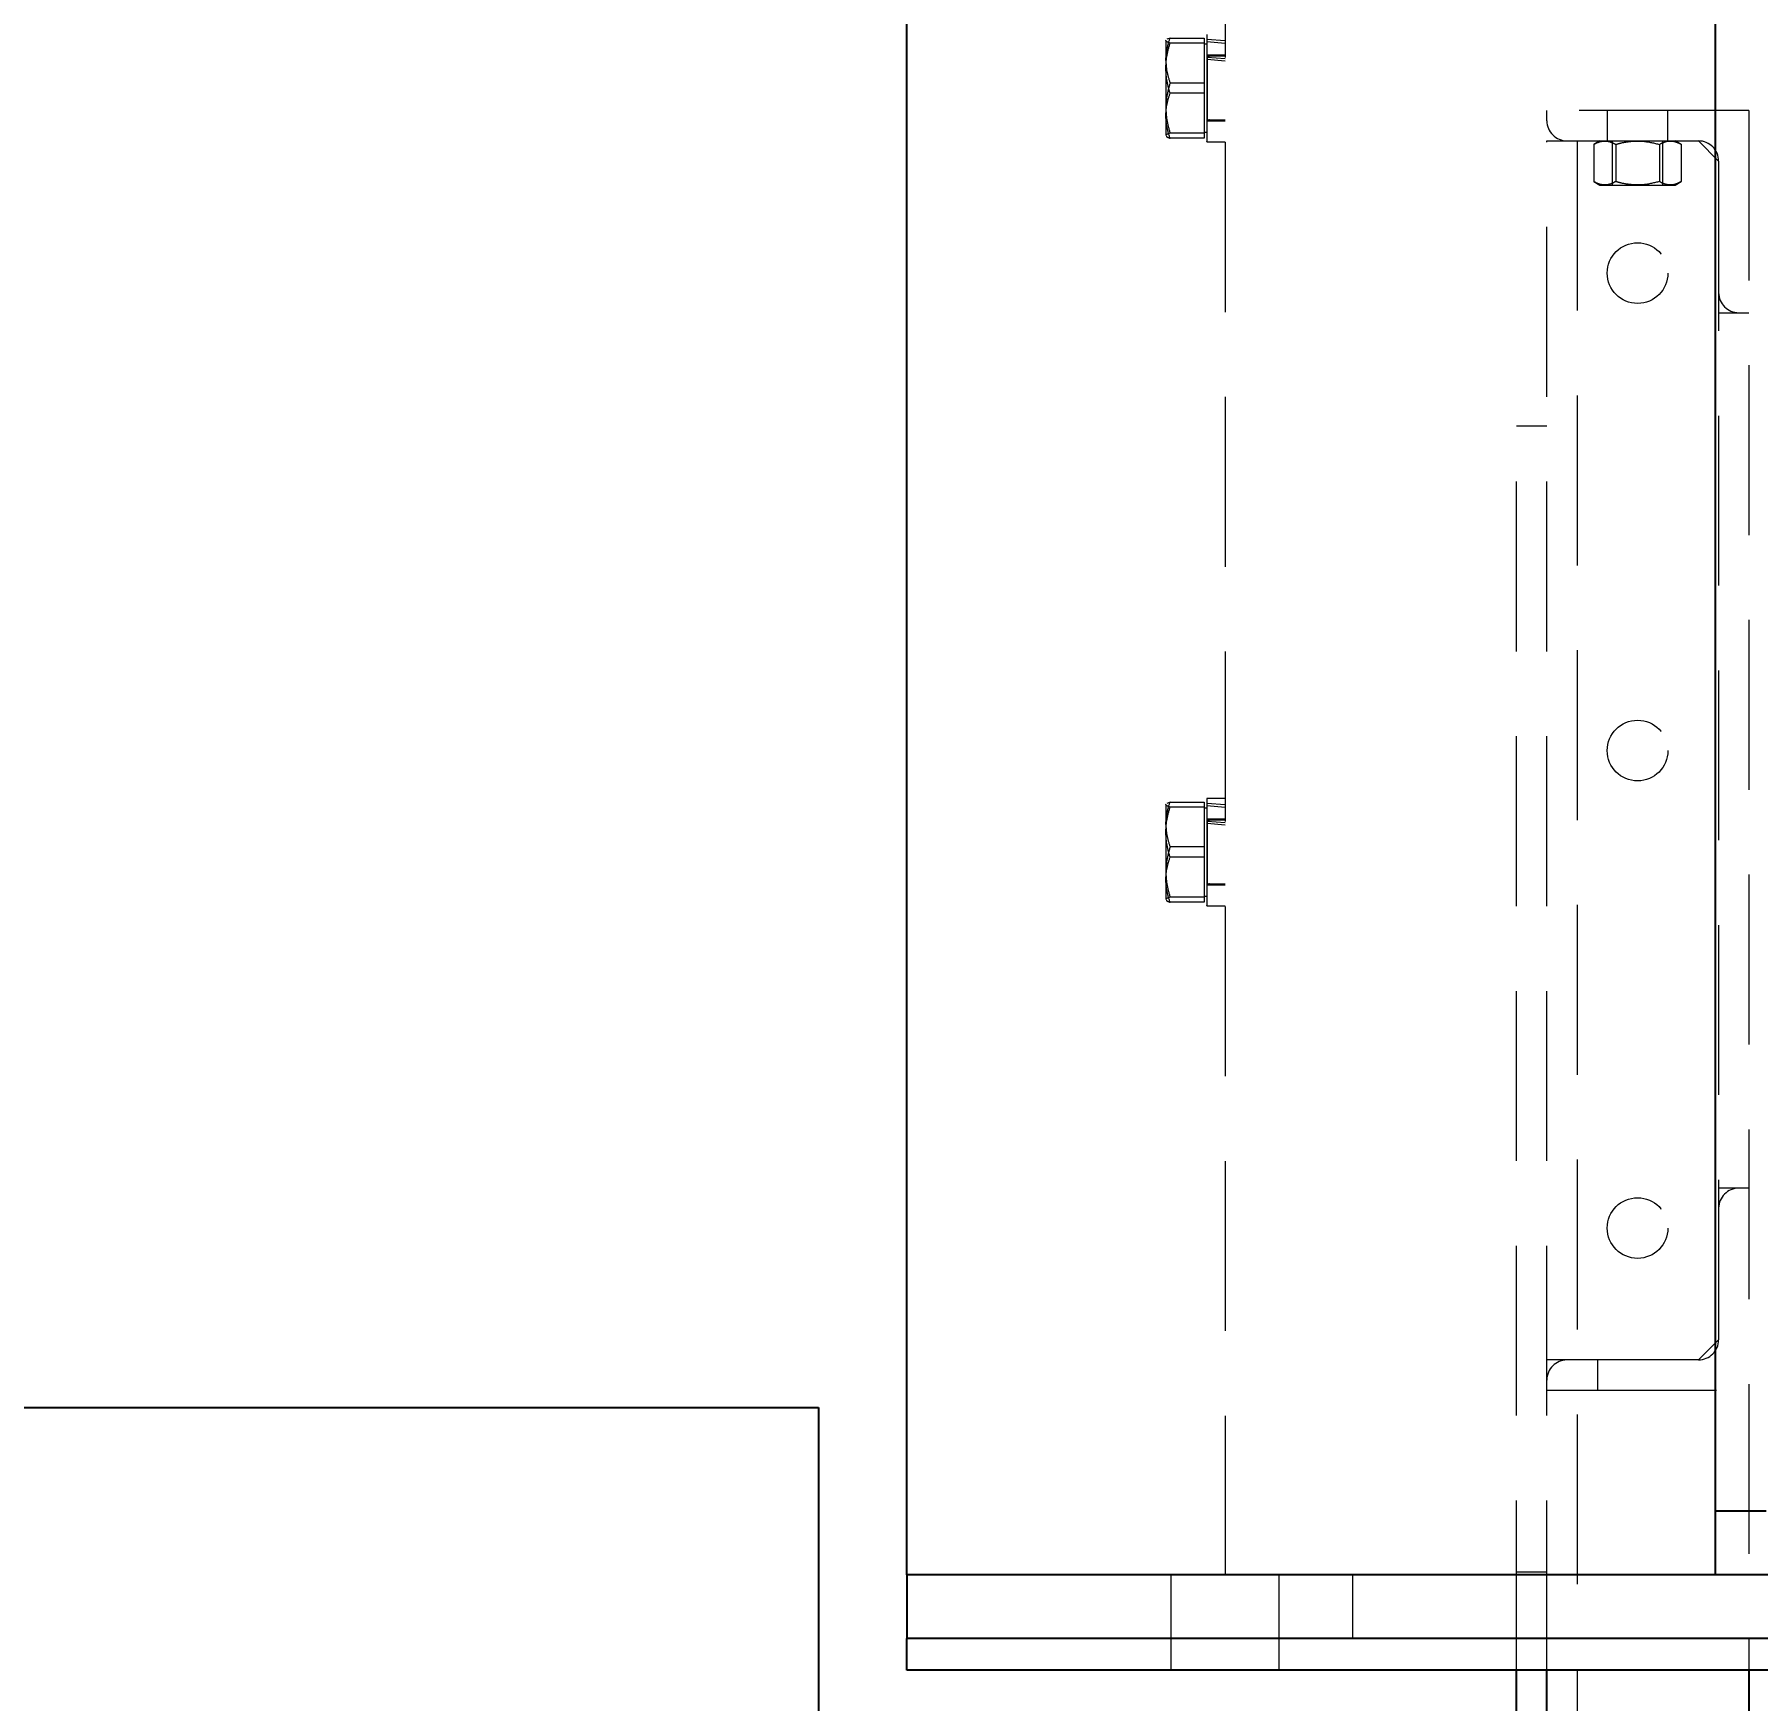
# Model space of a CAD drawing. Header units: millimetres. Extents: x 861 to 27901, y 673 to 17923.
# Drawn here: x 10047.2 to 10476.5, y 5365.5 to 5780.5 of the extents above; entities that cross this region are included whole.
import ezdxf

# ---------------------------------------------------------------- set-up
doc = ezdxf.new("R2010")
doc.units = ezdxf.units.MM
doc.header["$LTSCALE"] = 33.3
doc.linetypes.add('HIDDEN', pattern=[1.905, 1.27, -0.635])
doc.layers.add('CAPA_1', color=7, linetype='Continuous')
doc.layers.add('STRUC', color=4, linetype='Continuous')
doc.styles.add('SLDTEXTSTYLE0', font='TXT', dxfattribs={"width": 0.75})
doc.dimstyles.new('SLDDIMSTYLE0', dxfattribs={"dimtxt": 66.6, "dimasz": 66.6, "dimexe": 0, "dimexo": 0.0625, "dimgap": 16.65, "dimtad": 2, "dimdec": 0, "dimlfac": 1.261261, "dimrnd": 1e-09, "dimzin": 12, "dimdsep": 46, "dimtxsty": 'SLDTEXTSTYLE0', "dimsah": 1, "dimcen": 0.09, "dimadec": 0, "dimazin": 3, "dimtfac": 1, "dimtdec": 0, "dimtofl": 0, "dimtmove": 0, "dimatfit": 3, "dimfxl": 1, "dimfrac": 2, "dimtolj": 1, "dimtzin": 12, "dimarcsym": 0})

# ---------------------------------------------------------------- blocks, each defined once
blk = doc.blocks.new('_D_13')
at = {"layer": 'CAPA_1', "transparency": 16777216}
for p, q in [((9823.17, 6912.25), (14695.32, 6912.25)), ((14662.02, 6912.25), (14662.02, 5357.98)), ((14240.18, 5357.98), (14695.32, 5357.98))]:
    blk.add_line(p, q, dxfattribs=at)
for points in [[(14662.02, 6912.25), (14651.77, 6845.65), (14672.27, 6845.65)], [(14662.02, 5357.98), (14672.27, 5424.58), (14651.77, 5424.58)]]:
    blk.add_solid(points, dxfattribs=at)
at = {"layer": 'CAPA_1', "transparency": 16777216, "insert": (14576.17, 6036.69), "char_height": 66.6, "attachment_point": 1, "rotation": 90, "style": 'SLDTEXTSTYLE0'}
blk.add_mtext('1960', dxfattribs=at)

msp = doc.modelspace()

# ---------------------------------------------------------------- linework, layer by layer
at = {"color": 7, "linetype": 'Continuous', "lineweight": 25}
for p, q in [((10264.53, 5396.87), (10264.53, 5817.09)), ((10465.91, 5817.09), (10465.91, 5396.87)), ((10478.6, 5412.73), (10465.91, 5412.73)), ((10264.53, 5396.87), (10264.53, 5381.02)), ((11826.45, 5396.87), (10264.53, 5396.87)), ((11826.45, 5381.02), (10264.53, 5381.02)), ((10264.53, 5373.09), (10264.53, 5381.02)), ((11826.45, 5373.09), (10264.53, 5373.09))]:
    msp.add_line(p, q, dxfattribs=at)
at = {"color": 1, "linetype": 'HIDDEN', "lineweight": 18}
for p, q in [((10343.81, 5817.09), (10343.81, 5396.87)), ((10329.14, 5779.08), (10329.05, 5778.98)), ((10330.11, 5779.62), (10329.31, 5779.29)), ((10330.11, 5779.62), (10338.63, 5779.62)), ((10338.63, 5778.34), (10330.11, 5778.34)), ((10338.63, 5779.62), (10338.63, 5754.66)), ((10339.26, 5778.12), (10338.63, 5778.12)), ((10343.81, 5778.9), (10339.26, 5779.26)), ((10339.26, 5778.73), (10343.81, 5778.31)), ((10343.81, 5775.33), (10339.38, 5775.33)), ((10343.81, 5774.44), (10339.38, 5774.76)), ((10343.81, 5773.85), (10339.38, 5774.27)), ((10343.81, 5775.07), (10339.89, 5775.07)), ((10338.63, 5768.41), (10330.11, 5768.41)), ((10338.63, 5765.86), (10330.11, 5765.86)), ((10339.38, 5758.95), (10343.81, 5758.95)), ((10339.89, 5759.21), (10343.81, 5759.21)), ((10338.63, 5755.93), (10330.11, 5755.93)), ((10338.63, 5754.66), (10330.11, 5754.66)), ((10338.63, 5756.16), (10339.26, 5756.16)), ((10339.26, 5753.75), (10343.81, 5753.75)), ((10330.11, 5589.33), (10329.31, 5589)), ((10330.11, 5589.33), (10338.63, 5589.33)), ((10338.63, 5589.33), (10338.63, 5564.37)), ((10343.81, 5590.24), (10339.26, 5590.24)), ((10329.14, 5588.8), (10329.05, 5588.69)), ((10338.63, 5588.06), (10330.11, 5588.06)), ((10339.26, 5587.83), (10338.63, 5587.83)), ((10343.81, 5588.61), (10339.26, 5588.98)), ((10339.26, 5588.45), (10343.81, 5588.03)), ((10343.81, 5585.04), (10339.38, 5585.04)), ((10343.81, 5584.78), (10339.89, 5584.78)), ((10343.81, 5584.15), (10339.38, 5584.47)), ((10343.81, 5583.56), (10339.38, 5583.98)), ((10338.63, 5578.13), (10330.11, 5578.13)), ((10338.63, 5575.58), (10330.11, 5575.58)), ((10339.38, 5568.66), (10343.81, 5568.66)), ((10339.89, 5568.92), (10343.81, 5568.92)), ((10338.63, 5565.65), (10330.11, 5565.65)), ((10338.63, 5564.37), (10330.11, 5564.37)), ((10338.63, 5565.87), (10339.26, 5565.87)), ((10339.26, 5563.46), (10343.81, 5563.46)), ((10330.33, 5396.87), (10330.33, 5373.09)), ((10357.29, 5373.09), (10357.29, 5396.87)), ((10375.53, 5396.87), (10375.53, 5381.02))]:
    msp.add_line(p, q, dxfattribs=at)
for centre, start, end in [((10339.89, 5775.7), 215.9798, 270), ((10339.89, 5758.58), 90, 144.0202), ((10339.89, 5585.42), 215.9798, 270), ((10339.89, 5568.29), 90, 144.0202)]:
    msp.add_arc(centre, 0.634, start, end, dxfattribs=at)
for points, knots in [([(10329.05, 5774.02), (10329.1, 5774.92), (10329.2, 5776.82), (10329.8, 5778.65), (10330.11, 5779.62)], [0, 0, 0, 0, 0.476313, 1, 1, 1, 1]), ([(10330.11, 5778.34), (10329.8, 5778.45), (10329.2, 5778.66), (10329.1, 5778.88), (10329.05, 5778.98)], [0, 0, 0, 0, 0.523687, 1, 1, 1, 1]), ([(10329.05, 5772.1), (10329.1, 5773.11), (10329.2, 5775.22), (10329.8, 5777.27), (10330.11, 5778.34)], [0, 0, 0, 0, 0.476313, 1, 1, 1, 1]), ([(10339.26, 5780.48), (10339.26, 5780.47), (10339.26, 5780.45), (10339.26, 5779.84), (10339.26, 5778.76), (10339.26, 5777.23), (10339.26, 5775.32), (10339.26, 5773.11), (10339.26, 5770.68), (10339.26, 5768.11), (10339.26, 5765.5), (10339.26, 5762.96), (10339.26, 5760.57), (10339.26, 5758.43), (10339.26, 5756.62), (10339.26, 5755.19), (10339.26, 5754.23), (10339.26, 5753.76), (10339.26, 5753.8), (10339.26, 5753.81)], [0, 0, 0, 0, 0.04553, 0.107182, 0.168834, 0.230486, 0.292138, 0.353789, 0.415441, 0.477093, 0.538745, 0.600397, 0.662049, 0.723701, 0.785352, 0.847004, 0.908656, 0.970308, 1, 1, 1, 1]), ([(10329.05, 5774.02), (10329.1, 5773.11), (10329.2, 5771.21), (10329.8, 5769.38), (10330.11, 5768.41)], [0, 0, 0, 0, 0.476313, 1, 1, 1, 1]), ([(10339.38, 5775.33), (10339.38, 5775.33), (10339.38, 5775.38), (10339.38, 5775.2), (10339.38, 5774.79), (10339.38, 5774.06), (10339.38, 5773.1), (10339.38, 5771.93), (10339.38, 5771.02), (10339.38, 5770.56)], [0, 0, 0, 0, 0.003245, 0.169371, 0.335497, 0.501622, 0.667748, 0.833874, 1, 1, 1, 1]), ([(10330.11, 5765.86), (10329.8, 5766.93), (10329.2, 5768.98), (10329.1, 5771.1), (10329.05, 5772.1)], [0, 0, 0, 0, 0.523687, 1, 1, 1, 1]), ([(10339.38, 5770.56), (10339.38, 5769.81), (10339.38, 5768.32), (10339.38, 5765.91), (10339.38, 5763.62), (10339.38, 5761.62), (10339.38, 5760.09), (10339.38, 5759.11), (10339.38, 5759.02), (10339.38, 5758.97)], [0, 0, 0, 0, 0.14452, 0.289041, 0.433561, 0.578082, 0.722602, 0.867122, 1, 1, 1, 1]), ([(10330.11, 5768.41), (10329.8, 5767.34), (10329.2, 5765.29), (10329.1, 5763.18), (10329.05, 5762.17)], [0, 0, 0, 0, 0.523687, 1, 1, 1, 1]), ([(10329.05, 5760.26), (10329.1, 5761.17), (10329.2, 5763.06), (10329.8, 5764.9), (10330.11, 5765.86)], [0, 0, 0, 0, 0.476313, 1, 1, 1, 1]), ([(10329.05, 5762.17), (10329.1, 5761.17), (10329.2, 5759.05), (10329.8, 5757.01), (10330.11, 5755.93)], [0, 0, 0, 0, 0.476313, 1, 1, 1, 1]), ([(10330.11, 5754.66), (10329.8, 5755.62), (10329.2, 5757.46), (10329.1, 5759.36), (10329.05, 5760.26)], [0, 0, 0, 0, 0.523687, 1, 1, 1, 1]), ([(10329.05, 5760.26), (10329.05, 5759.46), (10329.05, 5757.85), (10329.05, 5756.23), (10329.05, 5755.32), (10329.05, 5755.33), (10329.05, 5755.34)], [0, 0, 0, 0, 0.274329, 0.548657, 0.822986, 1, 1, 1, 1]), ([(10330.11, 5755.93), (10329.8, 5755.82), (10329.2, 5755.62), (10329.1, 5755.4), (10329.05, 5755.3)], [0, 0, 0, 0, 0.523687, 1, 1, 1, 1]), ([(10329.14, 5755.19), (10329.17, 5755.13), (10329.28, 5754.94), (10329.79, 5754.77), (10330.11, 5754.66)], [0, 0, 0, 0, 0.376916, 1, 1, 1, 1]), ([(10329.05, 5583.73), (10329.1, 5584.63), (10329.2, 5586.53), (10329.8, 5588.37), (10330.11, 5589.33)], [0, 0, 0, 0, 0.476313, 1, 1, 1, 1]), ([(10339.26, 5590.19), (10339.26, 5590.18), (10339.26, 5590.17), (10339.26, 5589.56), (10339.26, 5588.48), (10339.26, 5586.94), (10339.26, 5585.04), (10339.26, 5582.83), (10339.26, 5580.39), (10339.26, 5577.82), (10339.26, 5575.22), (10339.26, 5572.67), (10339.26, 5570.29), (10339.26, 5568.15), (10339.26, 5566.33), (10339.26, 5564.9), (10339.26, 5563.95), (10339.26, 5563.48), (10339.26, 5563.51), (10339.26, 5563.53)], [0, 0, 0, 0, 0.04553, 0.107182, 0.168834, 0.230486, 0.292138, 0.353789, 0.415441, 0.477093, 0.538745, 0.600397, 0.662049, 0.723701, 0.785352, 0.847004, 0.908656, 0.970308, 1, 1, 1, 1]), ([(10330.11, 5588.06), (10329.8, 5588.17), (10329.2, 5588.38), (10329.1, 5588.59), (10329.05, 5588.69)], [0, 0, 0, 0, 0.523687, 1, 1, 1, 1]), ([(10329.05, 5581.82), (10329.1, 5582.82), (10329.2, 5584.94), (10329.8, 5586.98), (10330.11, 5588.06)], [0, 0, 0, 0, 0.476313, 1, 1, 1, 1]), ([(10339.38, 5585.04), (10339.38, 5585.04), (10339.38, 5585.09), (10339.38, 5584.92), (10339.38, 5584.5), (10339.38, 5583.78), (10339.38, 5582.82), (10339.38, 5581.65), (10339.38, 5580.73), (10339.38, 5580.27)], [0, 0, 0, 0, 0.003245, 0.169371, 0.335497, 0.501622, 0.667748, 0.833874, 1, 1, 1, 1]), ([(10329.05, 5583.73), (10329.1, 5582.83), (10329.2, 5580.93), (10329.8, 5579.09), (10330.11, 5578.13)], [0, 0, 0, 0, 0.476313, 1, 1, 1, 1]), ([(10330.11, 5575.58), (10329.8, 5576.65), (10329.2, 5578.7), (10329.1, 5580.81), (10329.05, 5581.82)], [0, 0, 0, 0, 0.523687, 1, 1, 1, 1]), ([(10330.11, 5578.13), (10329.8, 5577.06), (10329.2, 5575.01), (10329.1, 5572.89), (10329.05, 5571.89)], [0, 0, 0, 0, 0.523687, 1, 1, 1, 1]), ([(10339.38, 5580.27), (10339.38, 5579.53), (10339.38, 5578.04), (10339.38, 5575.62), (10339.38, 5573.34), (10339.38, 5571.33), (10339.38, 5569.8), (10339.38, 5568.83), (10339.38, 5568.73), (10339.38, 5568.69)], [0, 0, 0, 0, 0.14452, 0.289041, 0.433561, 0.578082, 0.722602, 0.867122, 1, 1, 1, 1]), ([(10329.05, 5569.98), (10329.1, 5570.88), (10329.2, 5572.78), (10329.8, 5574.62), (10330.11, 5575.58)], [0, 0, 0, 0, 0.4763129, 1, 1, 1, 1]), ([(10329.05, 5571.89), (10329.1, 5570.88), (10329.2, 5568.77), (10329.8, 5566.72), (10330.11, 5565.65)], [0, 0, 0, 0, 0.476313, 1, 1, 1, 1]), ([(10330.11, 5564.37), (10329.8, 5565.34), (10329.2, 5567.17), (10329.1, 5569.07), (10329.05, 5569.98)], [0, 0, 0, 0, 0.523687, 1, 1, 1, 1]), ([(10329.05, 5569.98), (10329.05, 5569.17), (10329.05, 5567.57), (10329.05, 5565.95), (10329.05, 5565.04), (10329.05, 5565.05), (10329.05, 5565.05)], [0, 0, 0, 0, 0.274329, 0.548657, 0.822986, 1, 1, 1, 1]), ([(10330.11, 5565.65), (10329.8, 5565.54), (10329.2, 5565.33), (10329.1, 5565.11), (10329.05, 5565.01)], [0, 0, 0, 0, 0.523687, 1, 1, 1, 1]), ([(10329.14, 5564.91), (10329.17, 5564.84), (10329.28, 5564.66), (10329.79, 5564.48), (10330.11, 5564.37)], [0, 0, 0, 0, 0.376916, 1, 1, 1, 1])]:
    msp.add_open_spline(points, degree=3, knots=knots, dxfattribs=at)
for points in [[(10329.05, 5778.98), (10329.05, 5778.81), (10329.05, 5778.46), (10329.05, 5776.94), (10329.05, 5774.84), (10329.05, 5773.01), (10329.05, 5772.1)], [(10329.05, 5772.1), (10329.05, 5771.13), (10329.05, 5769.17), (10329.05, 5766.02), (10329.05, 5762.94), (10329.05, 5761.15), (10329.05, 5760.26)], [(10329.05, 5588.69), (10329.05, 5588.52), (10329.05, 5588.17), (10329.05, 5586.65), (10329.05, 5584.55), (10329.05, 5582.73), (10329.05, 5581.82)], [(10329.05, 5581.82), (10329.05, 5580.84), (10329.05, 5578.89), (10329.05, 5575.74), (10329.05, 5572.65), (10329.05, 5570.87), (10329.05, 5569.98)]]:
    msp.add_open_spline(points, degree=3, dxfattribs=at)
at = {"layer": 'STRUC', "linetype": 'HIDDEN', "lineweight": 18}
for p, q in [((10474.32, 5761.55), (10423.97, 5761.55)), ((10423.97, 5759.03), (10423.97, 5761.55)), ((10439.01, 5761.55), (10439.01, 5754)), ((10454.12, 5754), (10454.12, 5761.55)), ((10474.32, 5761.55), (10474.32, 5373.09)), ((10423.97, 5754), (10461.73, 5754)), ((10423.97, 5373.09), (10423.97, 5754)), ((10431.52, 5754), (10431.52, 5357.98)), ((10437.18, 5754), (10435.66, 5753.12)), ((10435.66, 5753.12), (10435.66, 5743.86)), ((10440.27, 5754), (10440.27, 5742.98)), ((10441.12, 5753.12), (10441.12, 5743.86)), ((10452.01, 5753.12), (10452.01, 5743.86)), ((10452.86, 5742.98), (10452.86, 5754)), ((10457.47, 5753.12), (10455.95, 5754)), ((10457.47, 5753.12), (10457.47, 5743.86)), ((10466.76, 5748.96), (10461.73, 5754)), ((10466.76, 5748.96), (10466.76, 5455.41)), ((10435.66, 5743.86), (10437.18, 5742.98)), ((10455.95, 5742.98), (10457.47, 5743.86)), ((10437.18, 5742.98), (10455.95, 5742.98)), ((10466.76, 5711.2), (10474.32, 5711.2)), ((10416.42, 5683.06), (10423.97, 5683.06)), ((10416.42, 5373.09), (10416.42, 5683.06)), ((10474.32, 5493.17), (10466.76, 5493.17)), ((10461.73, 5450.37), (10466.76, 5455.41)), ((10461.73, 5450.37), (10423.97, 5450.37)), ((10436.56, 5450.37), (10436.56, 5442.82)), ((10423.97, 5442.82), (10474.32, 5442.82)), ((10416.42, 5397.63), (10423.97, 5397.63))]:
    msp.add_line(p, q, dxfattribs=at)
at = {"layer": 'STRUC', "linetype": 'Continuous', "lineweight": 25}
for p, q in [((8973.91, 5438.54), (10242.48, 5438.54)), ((10242.48, 5438.54), (10242.48, 5357.98)), ((10416.42, 5357.98), (10416.42, 5373.09)), ((10423.97, 5357.98), (10423.97, 5373.09)), ((10474.32, 5373.09), (10474.32, 5357.98))]:
    msp.add_line(p, q, dxfattribs=at)
at = {"layer": 'STRUC', "linetype": 'HIDDEN', "lineweight": 18}
for centre in [(10446.57, 5721.07), (10446.57, 5602.14), (10446.57, 5483.22)]:
    msp.add_circle(centre, 7.55, dxfattribs=at)
for centre, start, end in [((10429, 5759.03), 180, 270), ((10461.73, 5748.96), 0, 90), ((10471.8, 5716.24), 180, 270), ((10471.8, 5488.13), 90, 180), ((10461.73, 5455.41), 270, 0), ((10429, 5445.34), 90, 180)]:
    msp.add_arc(centre, 5.03, start, end, dxfattribs=at)
for points, knots in [([(10435.66, 5753.12), (10436.13, 5753.36), (10437.09, 5753.86), (10438.51, 5754.04), (10439.87, 5753.77), (10440.7, 5753.34), (10441.12, 5753.12)], [0, 0, 0, 0, 0.264604, 0.534939, 0.765334, 1, 1, 1, 1]), ([(10441.12, 5753.12), (10441.58, 5753.25), (10442.92, 5753.61), (10445.23, 5753.98), (10448.47, 5753.99), (10450.7, 5753.44), (10452.01, 5753.12)], [0, 0, 0, 0, 0.128144, 0.378164, 0.634288, 1, 1, 1, 1]), ([(10452.01, 5753.12), (10452.49, 5753.37), (10453.44, 5753.86), (10454.86, 5754.04), (10456.22, 5753.77), (10457.05, 5753.34), (10457.47, 5753.12)], [0, 0, 0, 0, 0.264434, 0.534604, 0.765168, 1, 1, 1, 1]), ([(10441.12, 5743.86), (10440.65, 5743.61), (10439.69, 5743.12), (10438.27, 5742.94), (10436.91, 5743.21), (10436.08, 5743.64), (10435.66, 5743.86)], [0, 0, 0, 0, 0.2644336, 0.5346045, 0.7651675, 1, 1, 1, 1]), ([(10452.01, 5743.86), (10450.7, 5743.54), (10448.49, 5742.99), (10445.26, 5742.99), (10442.94, 5743.36), (10441.58, 5743.73), (10441.12, 5743.86)], [0, 0, 0, 0, 0.365711, 0.615416, 0.871856, 1, 1, 1, 1]), ([(10457.47, 5743.86), (10457, 5743.62), (10456.04, 5743.12), (10454.62, 5742.94), (10453.26, 5743.21), (10452.43, 5743.64), (10452.01, 5743.86)], [0, 0, 0, 0, 0.264604, 0.534939, 0.765334, 1, 1, 1, 1])]:
    msp.add_open_spline(points, degree=3, knots=knots, dxfattribs=at)

# ---------------------------------------------------------------- dimensions: what is measured, and where the dimension line sits
at = {"layer": 'CAPA_1'}
dim = msp.add_linear_dim(base=(14662.02, 5357.98), p1=(9780.88, 6912.25), p2=(14197.89, 5357.98), angle=90, dimstyle='SLDDIMSTYLE0', dxfattribs=at)
dim.commit()
dim.dimension.update_dxf_attribs({"geometry": '_D_13', "text_midpoint": (14662.02, 6135.11), "dimtype": 160})

doc.saveas('drawing.dxf')
